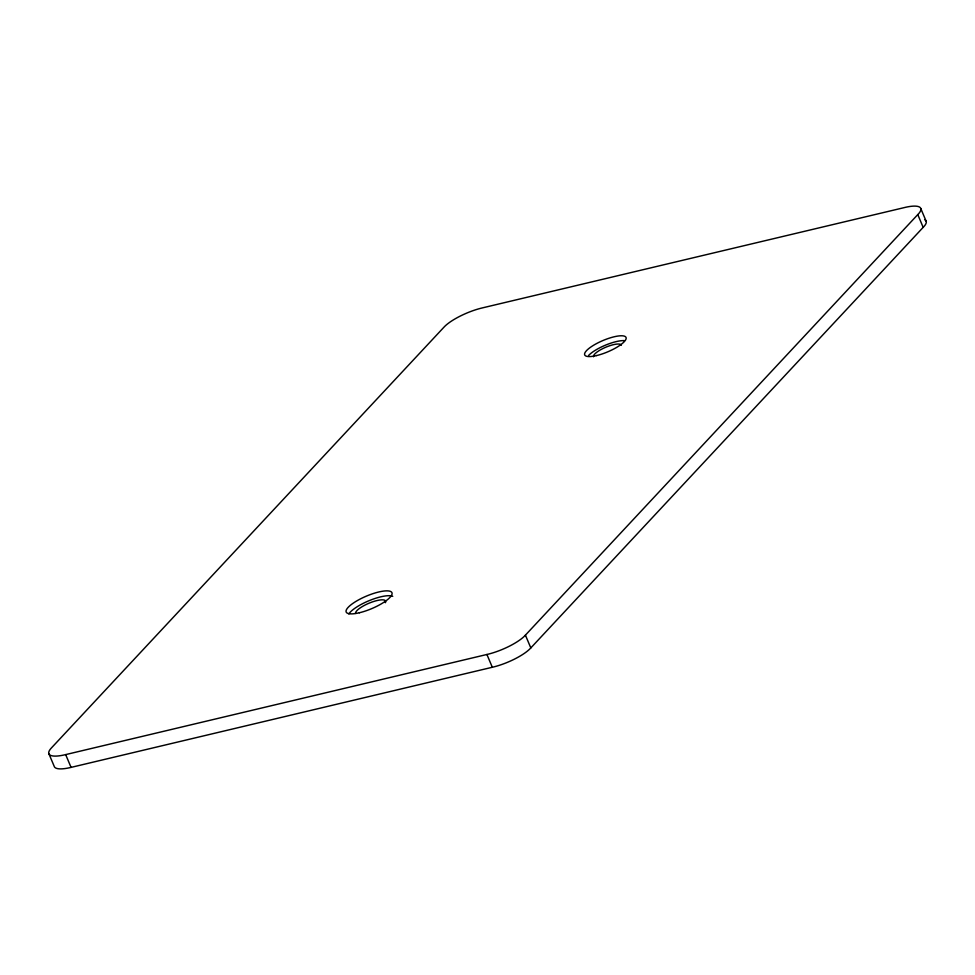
<?xml version="1.0" encoding="UTF-8"?>
<svg xmlns="http://www.w3.org/2000/svg" width="975" height="975" viewBox="0 0 975 975"><rect width="100%" height="100%" fill="white"/><g stroke="black" fill="none" stroke-linecap="round" stroke-linejoin="round"><path stroke-width="1.46" d="M525.415 635.152L917.78 214.585A29.932 8.202 -22.9 0 0 903.691 207.748L482.442 307.881A30.81 8.434 -22.9 0 0 443.93 327.21L51.578 747.776A30.712 8.409 -22.9 0 0 65.666 754.601L486.915 654.481A30.517 8.361 -22.9 0 0 525.415 635.152L530.814 647.924A30.517 8.361 -22.9 0 1 492.314 667.266L71.065 767.386A30.712 8.409 -22.9 0 1 54.21 766.338L48.811 753.565M530.814 647.924L923.167 227.358A29.932 8.202 -22.9 0 0 924.617 219.68M920.839 208.674L926.238 221.447M917.78 214.585L923.167 227.358M486.915 654.481L492.314 667.266M65.666 754.601L71.065 767.386M593.507 356.765A15.064 4.132 -22.9 0 1 606.182 347.051A15.064 4.132 -22.9 0 1 621.343 345.235M355.522 613.421A16.282 4.461 -22.9 0 1 371.865 602.099A16.282 4.461 -22.9 0 1 385.369 602.708M588.559 355.485A22.437 6.143 -22.9 0 1 624.439 340.628M348.855 613.909A24.838 6.801 -22.9 0 1 370.061 600.283A24.838 6.801 -22.9 0 1 392.742 596.347M596.627 355.558A22.437 6.143 -22.9 0 0 626.096 337.594A22.437 6.143 -22.9 0 0 593.422 345.357A22.437 6.143 -22.9 0 0 596.627 355.558M359.373 612.763A24.838 6.801 -22.9 0 0 392.011 592.885A24.838 6.801 -22.9 0 0 355.826 601.477A24.838 6.801 -22.9 0 0 359.373 612.763"/></g></svg>
